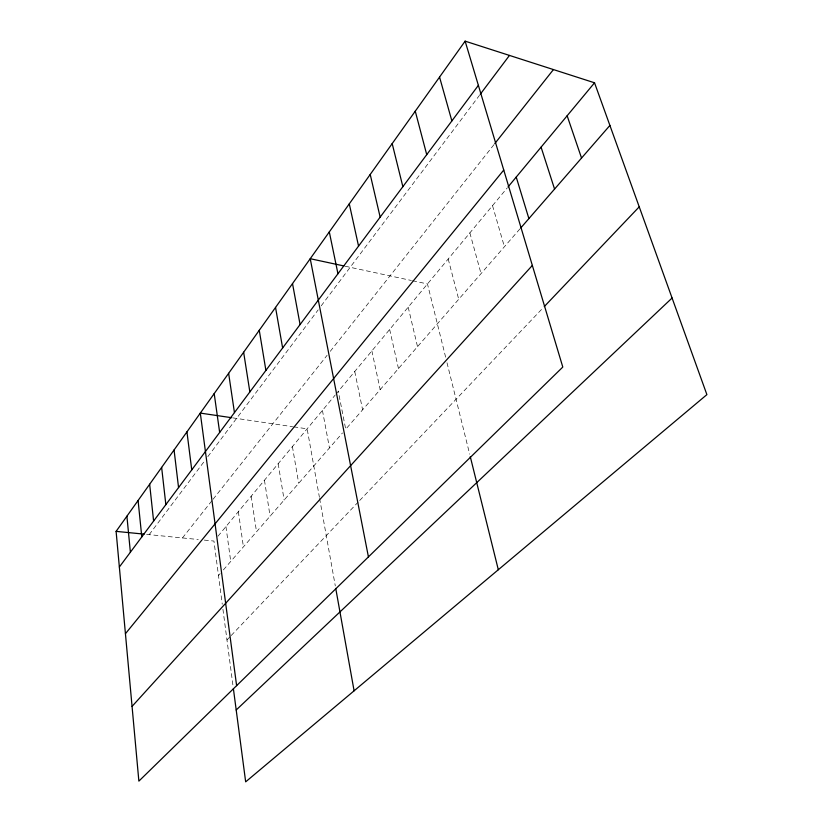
<?xml version="1.0" encoding="UTF-8"?>
<svg xmlns="http://www.w3.org/2000/svg" width="823" height="823" viewBox="0 0 823 823"><rect width="100%" height="100%" fill="white"/><g stroke="black" fill="none" stroke-linecap="round" stroke-linejoin="round"><path stroke-width="0.62" stroke-dasharray="4.12 3.09" d="M149.189 534.641L204.804 460.664M207.838 456.631L318.182 309.86M321.227 305.806L479.449 95.345M182.449 537.933L212.324 500.219M213.095 499.232L327.091 355.32M330.27 351.308L493.985 144.622M217.941 536.236L335.115 395.153M335.907 394.196L507.235 187.911M218.486 575.544L220.122 573.662M223.383 569.897L342.471 432.97M519.91 228.917L345.722 429.225L338.284 391.337M226.973 639.944L230.368 636.374M231.212 635.49L357.995 502.287M359.702 500.497L543.406 307.493M146.659 534.394L198.281 539.507M204.31 540.094L213.939 541.05L222.261 604.216M232.96 417.899L292.556 426.684M293.77 426.859L307.144 428.834L319.406 497.257M345.218 266.24L411.366 280.478M412.601 280.746L427.476 283.945L445.829 357.995M492.514 205.627L504.406 246.756M469.861 232.899L481.033 273.627M448.206 258.988L458.709 299.294M447.012 362.778L469.676 454.183M408.187 307.174L417.518 346.668M389.66 329.467L398.466 368.57M371.862 350.896L380.185 389.588M354.754 371.502L362.614 409.792M322.431 410.43L329.457 447.928M319.622 498.481L335.3 585.945M292.402 446.58L298.698 483.296M278.184 463.699L284.141 500.034M264.45 480.241L270.088 516.196M251.18 496.207L256.519 531.792M238.351 511.659L243.413 546.873M225.944 526.597L230.738 561.44M222.93 609.257L233.063 686.207"/><path stroke-width="1.23" d="M465.129 41.15L562.798 367.058L138.871 781.13L116.105 531.37L465.129 41.15L594.535 82.794L706.895 394.629L245.666 781.85L233.393 688.707M119.356 567.016L478.379 85.355M480.2 94.336L509.468 55.419M494.767 143.634L553.437 69.564M125.435 633.71L503.758 170.042M508.048 186.924L594.535 82.794M520.722 227.981L609.905 125.435M132.061 706.391L532.347 265.428M544.27 306.588L639.234 206.83M236.201 709.992L672.082 298.019M116.105 531.37L144.128 534.137M231.757 417.724L200.308 413.095L236.623 685.662M343.983 265.973L310.23 258.71L368.426 556.914M567.15 115.765L581.542 158.047M541.081 147.152L554.568 189.064M516.227 177.079L528.891 218.599M439.554 77.074L451.868 120.919M415.265 111.177L426.726 154.652M470.283 456.662L498.316 569.742M392.19 143.593L402.859 186.677M370.216 174.455L380.154 217.128M349.281 203.857L358.55 246.108M329.303 231.911L337.955 273.74M292.515 283.585L300.076 324.56M335.743 588.424L354.096 690.816M275.54 307.421L282.628 347.975M259.266 330.29L265.901 370.412M243.639 352.234L249.853 391.933M228.629 373.313L234.452 412.601M214.196 393.589L219.659 432.445M186.944 431.869L191.749 469.902M174.065 449.965L178.56 487.586M161.637 467.413L165.855 504.633M149.652 484.243L153.613 521.062M138.089 500.497L141.793 536.925M126.907 516.196L130.384 552.233"/></g></svg>
